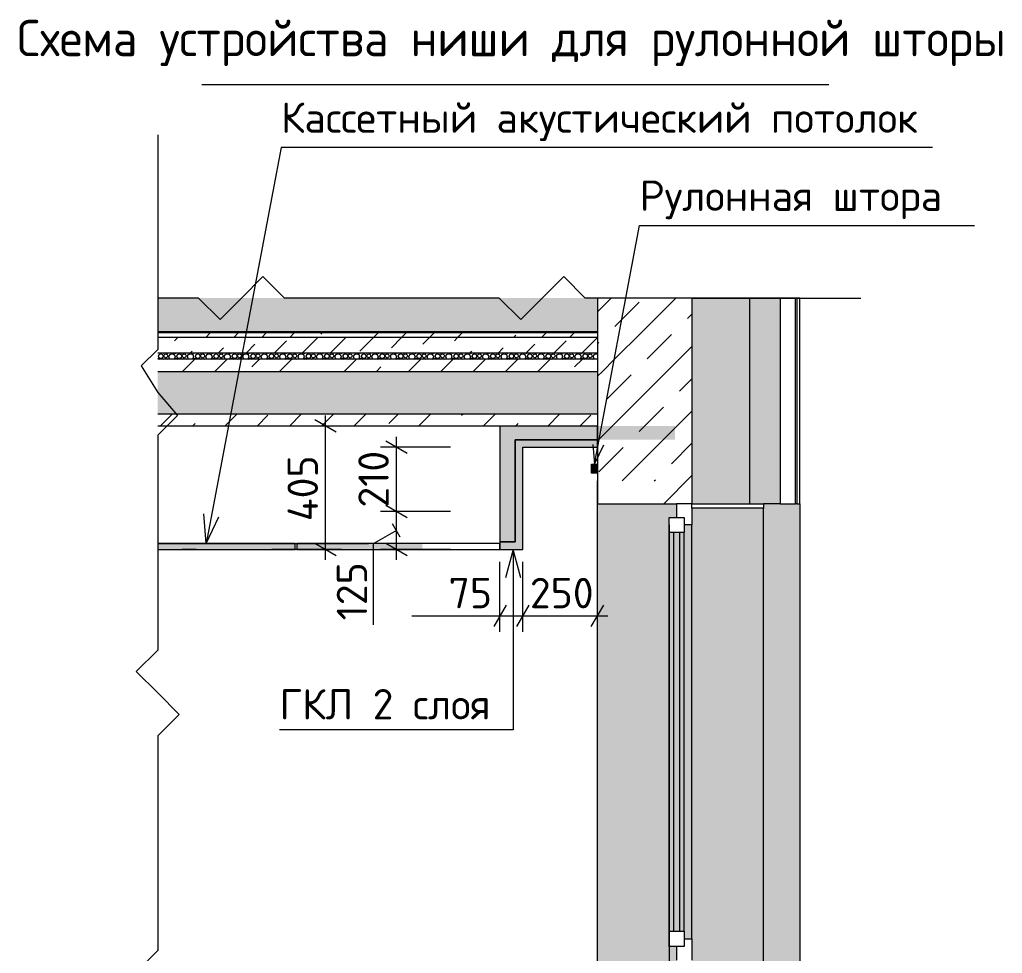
# Model space of a CAD drawing. Header units: millimetres. Extents: x -13069 to 207500, y -71366 to 56785.
# Drawn here: x 62436 to 65660, y 5095 to 8160 of the extents above; entities that cross this region are included whole.
import ezdxf

# ---------------------------------------------------------------- set-up
doc = ezdxf.new("R2010")
doc.units = ezdxf.units.MM
for name, color, linetype, true_color in [('PDF _Геометрия', 7, 'Continuous', 0x999999), ('PDF _зоны-номер помещения', 7, 'Continuous', 0xffffff), ('PDF _Сплошная заливка', 7, 'Continuous', 0xffffff)]:
    doc.layers.add(name, color=color, linetype=linetype, true_color=true_color)
doc.layers.add('PDF _Текст', color=7, linetype='Continuous')
doc.styles.add('PDF GOST Common', font='GOST_Common.ttf')
doc.styles.add('PDF ISOCPEUR', font='isocpeur.ttf')

msp = doc.modelspace()

# ---------------------------------------------------------------- hatches: boundary and pattern name
at = {"layer": 'PDF _Сплошная заливка', "transparency": 33554559}
for points in [[(64586.511, 6825.698), (64586.511, 6780.999), (64061.56, 6780.999), (64061.56, 6445.849), (64011.46, 6445.849), (64011.46, 6825.698)], [(64331.861, 4608.148), (64331.861, 6570.998), (64591.559, 6570.998), (64591.559, 6526.049), (64566.559, 6526.049), (64566.559, 5117.599), (64591.559, 5117.599), (64591.559, 4608.148)], [(64896.21, 4613.149), (64896.21, 4629.8), (64876.261, 4630.45), (64876.261, 6555.999), (64876.261, 6570.998), (64981.159, 6570.998), (64981.159, 4608.148), (64831.308, 4608.148), (64831.308, 4613.149)]]:
    msp.add_hatch(color=256, dxfattribs=at).paths.add_polyline_path(points)
at = {"layer": 'PDF _Сплошная заливка', "true_color": 0xcccccc, "transparency": 33554559}
msp.add_hatch(color=254, dxfattribs=at).paths.add_polyline_path([(64331.861, 6780.999), (64331.861, 6756.048), (64086.511, 6756.048), (64086.511, 6420.699), (64011.46, 6420.699), (64011.46, 6445.8), (64061.56, 6445.8), (64061.56, 6780.999)])

# ---------------------------------------------------------------- linework, layer by layer
at = {"layer": 'PDF _Геометрия', "lineweight": 20}
for points in [[(62888.66, 7782.098), (62888.66, 7077.349), (62834.711, 7023.4), (62888.66, 6936.398), (62953.611, 6860.4), (62888.66, 6795.449), (62888.66, 6090.649), (62818.158, 6020.199), (62888.66, 5949.7), (62959.11, 5879.25), (62888.66, 5808.749), (62888.66, 5104), (62818.158, 5033.498), (62888.66, 4963), (62959.11, 4892.55), (62888.66, 4822.048), (62888.66, 4117.3), (62818.158, 4046.798), (62888.66, 3976.348), (62959.11, 3905.85), (62888.66, 3835.348), (62888.66, 3130.599)], [(64996.158, 7245.849), (64291.361, 7245.849), (64220.911, 7316.348), (64150.409, 7245.849), (64079.911, 7175.399), (64009.409, 7245.849), (63304.66, 7245.849), (63234.159, 7316.348), (63163.709, 7245.849), (63093.259, 7175.399), (63022.76, 7245.849), (62888.66, 7245.849)], [(64331.861, 6989.199), (64347.861, 7005.248), (64388.111, 7045.449), (64478.009, 7135.348), (64588.51, 7245.849)], [(64331.861, 7201.098), (64376.66, 7245.849)], [(64389.258, 7152.499), (64468.711, 7231.948)], [(64641.51, 7245.849), (65196.06, 7245.849)], [(64928.809, 7245.748), (64928.861, 7245.849)], [(64627.658, 7179), (64641.51, 7192.898)], [(63046.36, 7116.348), (63061.359, 7131.35)], [(63138.208, 7116.348), (63153.211, 7131.35)], [(63230.06, 7116.348), (63245.011, 7131.35)], [(63321.909, 7116.348), (63336.859, 7131.35)], [(63425.11, 7127.798), (63428.659, 7131.35)], [(63552.21, 7071.298), (63597.361, 7116.348), (63612.308, 7131.35)], [(63655.509, 7082.748), (63689.109, 7116.348), (63704.111, 7131.35)], [(63758.811, 7094.25), (63780.96, 7116.348), (63795.96, 7131.35)], [(63862.158, 7105.7), (63872.76, 7116.348), (63887.76, 7131.35)], [(64148.261, 7116.348), (64163.208, 7131.35)], [(64240.061, 7116.348), (64255.06, 7131.35)], [(62943.909, 7105.7), (62954.608, 7116.348)], [(63180.06, 7066.448), (63207.91, 7094.25)], [(63271.961, 7066.448), (63311.209, 7105.7)], [(63363.709, 7066.448), (63413.66, 7116.348)], [(63455.561, 7066.448), (63505.509, 7116.348), (63506.308, 7117.199)], [(64056.409, 7116.348), (64064.31, 7124.249)], [(64098.31, 7066.448), (64126.16, 7094.25)], [(64190.11, 7066.448), (64229.41, 7105.7)], [(64281.958, 7066.448), (64331.861, 7116.348)], [(64331.861, 7095.15), (64336.258, 7099.548)], [(64495.209, 7046.548), (64574.658, 7126)], [(62901.459, 7065.45), (62897.458, 7063.25), (62893.408, 7065.45)], [(62910.81, 7065.45), (62908.06, 7064.398), (62905.359, 7065.45)], [(62922.91, 7065.45), (62919.26, 7064.449), (62915.659, 7065.45)], [(62928.91, 7045.449), (62925.51, 7053.048), (62928.51, 7060.25), (62935.709, 7063.25), (62942.908, 7060.25), (62945.911, 7053.048), (62942.508, 7045.449)], [(62933.411, 7065.45), (62930.509, 7063.848), (62927.61, 7065.45)], [(62950.26, 7065.45), (62944.858, 7063.299), (62939.46, 7065.45)], [(62962.009, 7065.45), (62958.008, 7063.25), (62954.01, 7065.45)], [(62971.36, 7065.45), (62968.659, 7064.398), (62965.86, 7065.45)], [(62983.411, 7065.45), (62979.859, 7064.449), (62976.261, 7065.45)], [(62989.46, 7045.449), (62986.06, 7053.048), (62989.06, 7060.25), (62996.259, 7063.25), (63003.461, 7060.25), (63006.461, 7053.048), (63003.058, 7045.449)], [(62993.909, 7065.45), (62991.059, 7063.848), (62988.159, 7065.45)], [(62996.46, 7066.448), (63001.31, 7071.298)], [(63010.761, 7065.45), (63005.359, 7063.299), (63000.009, 7065.45)], [(63022.559, 7065.45), (63018.558, 7063.25), (63014.508, 7065.45)], [(63031.909, 7065.45), (63029.16, 7064.398), (63026.459, 7065.45)], [(63044.01, 7065.45), (63040.36, 7064.449), (63036.811, 7065.45)], [(63050.009, 7045.449), (63046.61, 7053.048), (63049.61, 7060.25), (63056.809, 7063.25), (63064.011, 7060.25), (63067.011, 7053.048), (63063.608, 7045.449)], [(63054.511, 7065.45), (63051.609, 7063.848), (63048.709, 7065.45)], [(63071.311, 7065.45), (63065.961, 7063.299), (63060.559, 7065.45)], [(63083.109, 7065.45), (63079.111, 7063.25), (63075.11, 7065.45)], [(63092.459, 7065.45), (63089.71, 7064.398), (63086.96, 7065.45)], [(63088.309, 7066.448), (63104.608, 7082.748)], [(63104.511, 7065.45), (63100.959, 7064.449), (63097.361, 7065.45)], [(63110.559, 7045.449), (63107.16, 7053.048), (63110.16, 7060.25), (63117.359, 7063.25), (63124.561, 7060.25), (63127.561, 7053.048), (63124.158, 7045.449)], [(63115.009, 7065.45), (63112.158, 7063.848), (63109.259, 7065.45)], [(63131.861, 7065.45), (63126.511, 7063.299), (63121.109, 7065.45)], [(63143.659, 7065.45), (63139.661, 7063.25), (63135.608, 7065.45)], [(63153.009, 7065.45), (63150.26, 7064.398), (63147.559, 7065.45)], [(63165.11, 7065.45), (63161.46, 7064.449), (63157.859, 7065.45)], [(63171.109, 7045.449), (63167.71, 7053.048), (63170.71, 7060.25), (63177.909, 7063.25), (63185.111, 7060.25), (63188.111, 7053.048), (63184.711, 7045.449)], [(63175.611, 7065.45), (63172.708, 7063.848), (63169.809, 7065.45)], [(63192.411, 7065.45), (63187.061, 7063.299), (63181.659, 7065.45)], [(63204.209, 7065.45), (63200.211, 7063.25), (63196.21, 7065.45)], [(63213.559, 7065.45), (63210.81, 7064.398), (63208.06, 7065.45)], [(63225.611, 7065.45), (63222.058, 7064.449), (63218.46, 7065.45)], [(63231.659, 7045.449), (63228.26, 7053.048), (63231.259, 7060.25), (63238.459, 7063.25), (63245.661, 7060.25), (63248.661, 7053.048), (63245.261, 7045.449)], [(63236.109, 7065.45), (63233.258, 7063.848), (63230.359, 7065.45)], [(63252.961, 7065.45), (63247.611, 7063.299), (63242.209, 7065.45)], [(63264.759, 7065.45), (63260.761, 7063.25), (63256.708, 7065.45)], [(63274.109, 7065.45), (63271.36, 7064.398), (63268.659, 7065.45)], [(63286.209, 7065.45), (63282.608, 7064.449), (63278.958, 7065.45)], [(63292.209, 7045.449), (63288.81, 7053.048), (63291.809, 7060.25), (63299.008, 7063.25), (63306.211, 7060.25), (63309.211, 7053.048), (63305.811, 7045.449)], [(63296.711, 7065.45), (63293.808, 7063.848), (63290.909, 7065.45)], [(63313.559, 7065.45), (63308.161, 7063.299), (63302.759, 7065.45)], [(63325.309, 7065.45), (63321.311, 7063.25), (63317.31, 7065.45)], [(63334.659, 7065.45), (63331.958, 7064.398), (63329.16, 7065.45)], [(63346.711, 7065.45), (63343.158, 7064.449), (63339.56, 7065.45)], [(63352.759, 7045.449), (63349.359, 7053.048), (63352.359, 7060.25), (63359.558, 7063.25), (63366.761, 7060.25), (63369.76, 7053.048), (63366.361, 7045.449)], [(63357.26, 7065.45), (63354.358, 7063.848), (63351.459, 7065.45)], [(63374.109, 7065.45), (63368.711, 7063.299), (63363.309, 7065.45)], [(63385.858, 7065.45), (63381.861, 7063.25), (63377.86, 7065.45)], [(63395.209, 7065.45), (63392.459, 7064.398), (63389.759, 7065.45)], [(63407.309, 7065.45), (63403.708, 7064.449), (63400.058, 7065.45)], [(63413.309, 7045.449), (63409.909, 7053.048), (63412.909, 7060.25), (63420.108, 7063.25), (63427.31, 7060.25), (63430.31, 7053.048), (63426.911, 7045.449)], [(63417.81, 7065.45), (63414.908, 7063.848), (63412.009, 7065.45)], [(63434.61, 7065.45), (63429.261, 7063.299), (63423.859, 7065.45)], [(63446.408, 7065.45), (63442.411, 7063.25), (63438.41, 7065.45)], [(63455.759, 7065.45), (63453.009, 7064.398), (63450.26, 7065.45)], [(63467.81, 7065.45), (63464.258, 7064.449), (63460.66, 7065.45)], [(63473.859, 7045.449), (63470.459, 7053.048), (63473.459, 7060.25), (63480.658, 7063.25), (63487.86, 7060.25), (63490.86, 7053.048), (63487.461, 7045.449)], [(63478.36, 7065.45), (63475.458, 7063.848), (63472.559, 7065.45)], [(63495.209, 7065.45), (63489.81, 7063.299), (63484.409, 7065.45)], [(63506.958, 7065.45), (63502.961, 7063.25), (63498.96, 7065.45)], [(63516.309, 7065.45), (63513.559, 7064.398), (63510.858, 7065.45)], [(63528.409, 7065.45), (63524.808, 7064.449), (63521.158, 7065.45)], [(63534.409, 7045.449), (63531.009, 7053.048), (63534.009, 7060.25), (63541.208, 7063.25), (63548.41, 7060.25), (63551.41, 7053.048), (63548.011, 7045.449)], [(63538.91, 7065.45), (63536.011, 7063.848), (63533.109, 7065.45)], [(63555.71, 7065.45), (63550.309, 7063.299), (63544.959, 7065.45)], [(63567.508, 7065.45), (63563.51, 7063.25), (63559.51, 7065.45)], [(63576.859, 7065.45), (63574.109, 7064.398), (63571.36, 7065.45)], [(63588.91, 7065.45), (63585.361, 7064.449), (63581.76, 7065.45)], [(63594.959, 7045.449), (63591.559, 7053.048), (63594.559, 7060.25), (63601.758, 7063.25), (63608.96, 7060.25), (63611.96, 7053.048), (63608.56, 7045.449)], [(63599.46, 7065.45), (63596.561, 7063.848), (63593.659, 7065.45)], [(63616.309, 7065.45), (63610.91, 7063.299), (63605.509, 7065.45)], [(63628.058, 7065.45), (63624.008, 7063.25), (63620.06, 7065.45)], [(63637.409, 7065.45), (63634.659, 7064.398), (63631.958, 7065.45)], [(63649.509, 7065.45), (63645.911, 7064.449), (63642.31, 7065.45)], [(63655.509, 7045.449), (63652.109, 7053.048), (63655.109, 7060.25), (63662.308, 7063.25), (63669.51, 7060.25), (63672.51, 7053.048), (63669.11, 7045.449)], [(63660.01, 7065.45), (63657.111, 7063.848), (63654.209, 7065.45)], [(63676.81, 7065.45), (63671.408, 7063.299), (63666.059, 7065.45)], [(63688.608, 7065.45), (63684.61, 7063.25), (63680.561, 7065.45)], [(63698.011, 7065.45), (63695.209, 7064.398), (63692.508, 7065.45)], [(63710.059, 7065.45), (63706.461, 7064.449), (63702.86, 7065.45)], [(63716.059, 7045.449), (63712.659, 7053.048), (63715.659, 7060.25), (63722.861, 7063.25), (63730.06, 7060.25), (63733.06, 7053.048), (63729.66, 7045.449)], [(63720.56, 7065.45), (63717.661, 7063.848), (63714.759, 7065.45)], [(63737.409, 7065.45), (63732.01, 7063.299), (63726.609, 7065.45)], [(63749.158, 7065.45), (63745.16, 7063.25), (63741.159, 7065.45)], [(63758.509, 7065.45), (63755.811, 7064.398), (63753.058, 7065.45)], [(63770.609, 7065.45), (63767.011, 7064.449), (63763.41, 7065.45)], [(63776.609, 7045.449), (63773.209, 7053.048), (63776.209, 7060.25), (63783.411, 7063.25), (63790.61, 7060.25), (63793.61, 7053.048), (63790.21, 7045.449)], [(63781.11, 7065.45), (63778.211, 7063.848), (63775.309, 7065.45)], [(63797.91, 7065.45), (63792.508, 7063.299), (63787.158, 7065.45)], [(63809.711, 7065.45), (63805.71, 7063.25), (63801.66, 7065.45)], [(63819.059, 7065.45), (63816.309, 7064.398), (63813.608, 7065.45)], [(63831.159, 7065.45), (63827.509, 7064.449), (63823.96, 7065.45)], [(63837.158, 7045.449), (63833.759, 7053.048), (63836.759, 7060.25), (63843.961, 7063.25), (63851.16, 7060.25), (63854.16, 7053.048), (63850.76, 7045.449)], [(63841.66, 7065.45), (63838.761, 7063.848), (63835.858, 7065.45)], [(63858.509, 7065.45), (63853.11, 7063.299), (63847.708, 7065.45)], [(63870.261, 7065.45), (63866.26, 7063.25), (63862.259, 7065.45)], [(63879.608, 7065.45), (63876.911, 7064.398), (63874.158, 7065.45)], [(63891.709, 7065.45), (63888.111, 7064.449), (63884.51, 7065.45)], [(63897.708, 7045.449), (63894.361, 7053.048), (63897.309, 7060.25), (63904.511, 7063.25), (63911.71, 7060.25), (63914.71, 7053.048), (63911.31, 7045.449)], [(63902.21, 7065.45), (63899.311, 7063.848), (63896.46, 7065.45)], [(63919.01, 7065.45), (63913.66, 7063.299), (63908.258, 7065.45)], [(63914.71, 7066.448), (63919.51, 7071.298)], [(63930.811, 7065.45), (63926.81, 7063.25), (63922.76, 7065.45)], [(63940.158, 7065.45), (63937.409, 7064.398), (63934.711, 7065.45)], [(63952.259, 7065.45), (63948.609, 7064.449), (63945.06, 7065.45)], [(63958.258, 7045.449), (63954.859, 7053.048), (63957.859, 7060.25), (63965.061, 7063.25), (63972.26, 7060.25), (63975.26, 7053.048), (63971.86, 7045.449)], [(63962.76, 7065.45), (63959.861, 7063.848), (63956.958, 7065.45)], [(63979.608, 7065.45), (63974.21, 7063.299), (63968.808, 7065.45)], [(63991.361, 7065.45), (63987.36, 7063.25), (63983.359, 7065.45)], [(64000.708, 7065.45), (63998.011, 7064.398), (63995.261, 7065.45)], [(64012.809, 7065.45), (64009.211, 7064.449), (64005.609, 7065.45)], [(64006.461, 7066.448), (64022.809, 7082.748)], [(64018.808, 7045.449), (64015.461, 7053.048), (64018.408, 7060.25), (64025.611, 7063.25), (64032.81, 7060.25), (64035.81, 7053.048), (64032.41, 7045.449)], [(64023.31, 7065.45), (64020.41, 7063.848), (64017.56, 7065.45)], [(64040.158, 7065.45), (64034.76, 7063.299), (64029.358, 7065.45)], [(64051.96, 7065.45), (64047.91, 7063.25), (64043.86, 7065.45)], [(64061.31, 7065.45), (64058.509, 7064.398), (64055.811, 7065.45)], [(64073.358, 7065.45), (64069.76, 7064.449), (64066.159, 7065.45)], [(64079.358, 7045.449), (64075.959, 7053.048), (64078.958, 7060.25), (64086.161, 7063.25), (64093.36, 7060.25), (64096.36, 7053.048), (64092.96, 7045.449)], [(64083.86, 7065.45), (64080.96, 7063.848), (64078.058, 7065.45)], [(64100.708, 7065.45), (64095.31, 7063.299), (64089.908, 7065.45)], [(64112.461, 7065.45), (64108.46, 7063.25), (64104.459, 7065.45)], [(64121.808, 7065.45), (64119.11, 7064.398), (64116.361, 7065.45)], [(64133.908, 7065.45), (64130.31, 7064.449), (64126.709, 7065.45)], [(64139.908, 7045.449), (64136.56, 7053.048), (64139.508, 7060.25), (64146.759, 7063.25), (64153.91, 7060.25), (64156.909, 7053.048), (64153.51, 7045.449)], [(64144.409, 7065.45), (64141.51, 7063.848), (64138.66, 7065.45)], [(64161.258, 7065.45), (64155.86, 7063.299), (64150.458, 7065.45)], [(64173.011, 7065.45), (64169.01, 7063.25), (64165.009, 7065.45)], [(64182.358, 7065.45), (64179.608, 7064.398), (64176.911, 7065.45)], [(64194.458, 7065.45), (64190.86, 7064.449), (64187.259, 7065.45)], [(64200.458, 7045.449), (64197.058, 7053.048), (64200.058, 7060.25), (64207.26, 7063.25), (64214.508, 7060.25), (64217.459, 7053.048), (64214.06, 7045.449)], [(64204.959, 7065.45), (64202.06, 7063.848), (64199.158, 7065.45)], [(64221.808, 7065.45), (64216.41, 7063.299), (64211.011, 7065.45)], [(64233.56, 7065.45), (64229.56, 7063.25), (64225.559, 7065.45)], [(64242.908, 7065.45), (64240.21, 7064.398), (64237.409, 7065.45)], [(64255.008, 7065.45), (64251.41, 7064.449), (64247.809, 7065.45)], [(64261.011, 7045.449), (64257.66, 7053.048), (64260.608, 7060.25), (64267.859, 7063.25), (64275.009, 7060.25), (64278.009, 7053.048), (64274.61, 7045.449)], [(64265.509, 7065.45), (64262.61, 7063.848), (64259.76, 7065.45)], [(64282.358, 7065.45), (64276.96, 7063.299), (64271.561, 7065.45)], [(64294.11, 7065.45), (64290.11, 7063.25), (64286.109, 7065.45)], [(64303.461, 7065.45), (64300.708, 7064.398), (64298.011, 7065.45)], [(64315.558, 7065.45), (64311.96, 7064.449), (64308.359, 7065.45)], [(64321.561, 7045.449), (64318.158, 7053.048), (64321.158, 7060.25), (64328.36, 7063.25), (64331.861, 7062.6)], [(64326.059, 7065.45), (64323.209, 7063.848), (64320.261, 7065.45)], [(64331.861, 6777.3), (64380.258, 6825.698), (64420.459, 6865.899), (64641.51, 7086.95)], [(62889.31, 7048.299), (62895.011, 7045.449)], [(62908.46, 7045.449), (62914.859, 7048.748), (62921.259, 7045.449)], [(62944.159, 7045.449), (62949.86, 7048.299), (62955.561, 7045.449)], [(62969.01, 7045.449), (62975.409, 7048.748), (62981.861, 7045.449)], [(62970.56, 7005.248), (63010.761, 7045.449)], [(63004.709, 7045.449), (63010.41, 7048.299), (63016.111, 7045.449)], [(63029.56, 7045.449), (63035.959, 7048.748), (63042.359, 7045.449)], [(63065.311, 7045.449), (63070.96, 7048.299), (63076.66, 7045.449)], [(63076.511, 7005.248), (63116.761, 7045.449)], [(63090.11, 7045.449), (63096.561, 7048.748), (63102.961, 7045.449)], [(63125.809, 7045.449), (63131.51, 7048.299), (63137.21, 7045.449)], [(63150.659, 7045.449), (63157.059, 7048.748), (63163.459, 7045.449)], [(63186.411, 7045.449), (63192.06, 7048.299), (63197.76, 7045.449)], [(63197.309, 7020.049), (63222.66, 7045.449)], [(63211.209, 7045.449), (63217.661, 7048.748), (63224.06, 7045.449)], [(63246.909, 7045.449), (63252.61, 7048.299), (63258.31, 7045.449)], [(63271.759, 7045.449), (63278.159, 7048.748), (63284.558, 7045.449)], [(63288.41, 7005.248), (63328.611, 7045.449)], [(63307.511, 7045.449), (63313.159, 7048.299), (63318.86, 7045.449)], [(63332.309, 7045.449), (63338.761, 7048.748), (63345.108, 7045.449)], [(63368.009, 7045.449), (63373.758, 7048.299), (63379.41, 7045.449)], [(63392.859, 7045.449), (63399.259, 7048.748), (63405.71, 7045.449)], [(63428.611, 7045.449), (63434.259, 7048.299), (63439.96, 7045.449)], [(63453.409, 7045.449), (63459.861, 7048.748), (63466.208, 7045.449)], [(63489.109, 7045.449), (63494.858, 7048.299), (63500.51, 7045.449)], [(63500.26, 7005.248), (63540.509, 7045.449)], [(63513.959, 7045.449), (63520.359, 7048.748), (63526.81, 7045.449)], [(63549.71, 7045.449), (63555.359, 7048.299), (63561.06, 7045.449)], [(63574.561, 7045.449), (63580.96, 7048.748), (63587.308, 7045.449)], [(63610.208, 7045.449), (63615.961, 7048.299), (63621.61, 7045.449)], [(63635.059, 7045.449), (63641.458, 7048.748), (63647.91, 7045.449)], [(63670.81, 7045.449), (63676.459, 7048.299), (63682.209, 7045.449)], [(63695.661, 7045.449), (63702.06, 7048.748), (63708.411, 7045.449)], [(63712.21, 7005.248), (63752.408, 7045.449)], [(63731.36, 7045.449), (63737.061, 7048.299), (63742.71, 7045.449)], [(63756.159, 7045.449), (63762.558, 7048.748), (63769.01, 7045.449)], [(63791.91, 7045.449), (63797.559, 7048.299), (63803.26, 7045.449)], [(63816.761, 7045.449), (63823.108, 7048.748), (63829.511, 7045.449)], [(63818.158, 7005.248), (63858.411, 7045.449)], [(63852.46, 7045.449), (63858.161, 7048.299), (63863.81, 7045.449)], [(63877.259, 7045.449), (63883.71, 7048.748), (63890.11, 7045.449)], [(63913.01, 7045.449), (63918.659, 7048.299), (63924.359, 7045.449)], [(63924.109, 7005.248), (63964.31, 7045.449)], [(63937.86, 7045.449), (63944.208, 7048.748), (63950.611, 7045.449)], [(63973.56, 7045.449), (63979.261, 7048.299), (63984.909, 7045.449)], [(63998.358, 7045.449), (64004.81, 7048.748), (64011.209, 7045.449)], [(64030.06, 7005.248), (64070.261, 7045.449)], [(64034.11, 7045.449), (64039.759, 7048.299), (64045.459, 7045.449)], [(64058.908, 7045.449), (64065.311, 7048.748), (64071.711, 7045.449)], [(64094.66, 7045.449), (64100.309, 7048.299), (64106.009, 7045.449)], [(64119.458, 7045.449), (64125.91, 7048.748), (64132.309, 7045.449)], [(64135.959, 7005.248), (64176.209, 7045.449)], [(64155.21, 7045.449), (64160.91, 7048.299), (64166.559, 7045.449)], [(64180.008, 7045.449), (64186.411, 7048.748), (64192.859, 7045.449)], [(64215.76, 7045.449), (64221.408, 7048.299), (64227.109, 7045.449)], [(64240.558, 7045.449), (64247.01, 7048.748), (64253.409, 7045.449)], [(64256.809, 7020.049), (64282.16, 7045.449)], [(64276.31, 7045.449), (64282.01, 7048.299), (64287.659, 7045.449)], [(64301.108, 7045.449), (64307.511, 7048.748), (64313.959, 7045.449)], [(63606.259, 7005.248), (63621.109, 7020.049)], [(64362.76, 6914.098), (64442.209, 6993.6)], [(64601.108, 6940.6), (64641.51, 6980.999)], [(64412.36, 6645.898), (64641.51, 6875.048)], [(64468.711, 6808.148), (64548.16, 6887.649)], [(62897.01, 6825.698), (62937.21, 6865.899)], [(63108.86, 6825.698), (63149.109, 6865.899)], [(63214.859, 6825.698), (63250.26, 6861.15)], [(63320.758, 6825.698), (63361.011, 6865.899)], [(63426.709, 6825.698), (63466.959, 6865.899)], [(63532.66, 6825.698), (63572.91, 6865.899)], [(63647.559, 6834.649), (63678.809, 6865.899)], [(63744.559, 6825.698), (63784.809, 6865.899)], [(63885.959, 6861.15), (63890.76, 6865.899)], [(63956.461, 6825.698), (63996.711, 6865.899)], [(64168.36, 6825.698), (64208.609, 6865.899)], [(64274.311, 6825.698), (64309.76, 6861.15)], [(63002.909, 6825.698), (63011.859, 6834.649)], [(64062.409, 6825.698), (64071.36, 6834.649)], [(64336.258, 6675.75), (64415.711, 6755.2)], [(64574.658, 6702.2), (64641.51, 6769.1)], [(64518.311, 6645.898), (64521.659, 6649.249)], [(64549.311, 6570.998), (64641.51, 6663.149)]]:
    msp.add_lwpolyline(points, dxfattribs=at)
at = {"layer": 'PDF _Геометрия', "color": 7, "lineweight": 13}
for points in [[(65431.211, 7740.499), (63293.61, 7740.499), (63047.409, 6440.85), (63040.21, 6537.249)], [(64317.058, 6765.649), (64321.91, 6701.199), (64470.211, 7484.249), (65568.959, 7484.249)], [(64331.861, 7245.849), (64331.861, 7135.348), (64331.861, 7132.348), (64331.861, 7131.35), (64331.861, 7116.348), (64331.861, 7066.448)], [(64641.51, 7245.849), (64641.51, 7135.348), (64641.51, 6570.998), (64591.559, 6570.998)], [(64876.261, 4630.45), (64876.261, 6555.999), (64641.51, 6555.999), (64641.51, 6570.998), (64831.308, 6570.998), (64831.308, 7135.348), (64831.308, 7245.849)], [(64931.211, 7245.849), (64931.211, 6570.998), (64981.159, 6570.998), (64981.159, 7135.348), (64981.159, 7245.849)], [(64986.161, 7245.849), (64986.161, 7135.348), (64986.161, 6570.998), (64996.158, 6570.998), (64996.158, 7135.348), (64996.158, 7245.849)], [(64331.861, 7135.348), (62888.66, 7135.348)], [(64331.861, 7132.348), (62888.66, 7132.348)], [(64331.861, 7131.35), (62888.66, 7131.35)], [(64331.861, 7116.348), (62888.66, 7116.348)], [(62888.66, 7066.448), (64331.861, 7066.448), (64331.861, 7065.45), (64331.861, 7045.449), (64331.861, 6570.998), (64591.559, 6570.998), (64591.559, 6526.049), (64616.559, 6526.049), (64616.559, 6501.049), (64616.559, 6476.098)], [(64331.861, 7065.45), (62888.66, 7065.45)], [(64331.861, 7045.449), (62888.66, 7045.449)], [(62888.66, 7005.248), (64331.861, 7005.248)], [(62888.66, 6865.899), (64331.861, 6865.899)], [(63474.71, 6805.45), (63404.66, 6845.898)], [(63439.71, 6386.45), (63439.71, 6420.699), (63439.71, 6825.698), (63439.71, 6859.948)], [(64331.861, 6825.698), (62888.66, 6825.698)], [(63492.261, 6825.698), (63262.711, 6825.698)], [(64331.861, 6825.698), (64011.46, 6825.698), (64011.46, 6445.248)], [(64331.861, 6746.05), (64331.861, 6770.998), (64331.861, 6815.698)], [(63707.01, 6735.799), (63636.908, 6776.247)], [(63671.961, 6386.45), (63671.961, 6420.699), (63671.961, 6545.849), (63671.961, 6756.048), (63671.961, 6790.298)], [(64061.56, 6780.999), (64061.56, 6445.8), (64011.46, 6445.8), (64061.56, 6445.8), (64061.56, 6780.999), (64061.56, 6455.798)], [(64011.46, 6445.849), (64011.46, 6420.699), (64086.511, 6420.699), (64086.511, 6756.048), (64331.861, 6756.048), (64331.861, 6780.999), (64061.56, 6780.999)], [(63848.96, 6756.048), (63619.409, 6756.048)], [(64061.56, 6445.8), (64011.46, 6445.8), (64011.46, 6420.699), (64086.511, 6420.699), (64086.511, 6756.048)], [(64321.91, 6701.199), (64352.26, 6764.199)], [(64566.559, 6501.049), (64566.559, 4608.099), (64584.61, 4608.099), (64527.61, 4538.198), (64331.861, 4538.198), (64331.861, 6645.898)], [(63636.908, 6566.1), (63707.01, 6525.649)], [(64641.51, 6555.999), (64641.51, 6501.049)], [(64831.308, 6570.998), (64876.261, 6570.998), (64876.261, 6555.999)], [(64931.211, 6570.998), (64876.261, 6570.998)], [(64986.161, 6570.998), (64981.159, 6570.998)], [(64996.158, 6570.998), (64996.158, 4608.148), (64986.161, 4608.148), (64986.161, 3838.998), (64986.161, 3528.048)], [(63047.409, 6440.85), (63089.359, 6527.95)], [(63848.96, 6545.849), (63619.409, 6545.849)], [(64641.51, 3528.048), (64641.51, 3838.998), (64641.51, 4608.148), (64591.559, 4608.148), (64331.861, 4608.148), (64331.861, 6545.849)], [(64591.559, 5117.599), (64566.559, 5117.599), (64566.559, 5167.55), (64566.559, 5167.999), (64566.559, 5174.349), (64566.559, 5209.85), (64566.559, 5266.598), (64566.559, 5302.099), (64566.559, 5358.849), (64566.559, 5394.347), (64566.559, 5430.599), (64566.559, 6213), (64566.559, 6249.249), (64566.559, 6284.75), (64566.559, 6341.5), (64566.559, 6376.998), (64566.559, 6433.749), (64566.559, 6469.25), (64566.559, 6475.597), (64566.559, 6476.098), (64566.559, 6526.049), (64591.559, 6526.049)], [(63671.961, 6483.3), (63595.261, 6438.998), (63595.261, 6392.049), (63595.261, 6173.65)], [(63684.461, 6461.599), (63659.461, 6504.949)], [(64616.559, 5167.55), (64616.559, 5142.55), (64641.51, 5142.55), (64641.51, 6501.049), (64616.559, 6501.049)], [(64566.559, 5167.55), (64616.559, 5167.55), (64616.559, 5167.999), (64616.559, 5174.349), (64616.559, 5209.85), (64616.559, 5266.598), (64616.559, 5302.099), (64616.559, 5358.849), (64616.559, 5394.347), (64616.559, 5430.599), (64616.559, 6213), (64616.559, 6249.249), (64616.559, 6284.75), (64616.559, 6341.5), (64616.559, 6376.998), (64616.559, 6433.749), (64616.559, 6469.25), (64616.559, 6475.597), (64616.559, 6476.098), (64566.559, 6476.098)], [(64581.559, 6476.098), (64581.559, 5167.55)], [(64601.56, 5167.55), (64601.56, 6476.098)], [(62888.66, 6420.699), (63340.061, 6420.699), (63340.061, 6440.85), (62888.66, 6440.85), (63580.759, 6440.85)], [(63015.558, 6420.699), (62968.711, 6420.699)], [(63492.261, 6420.699), (63262.711, 6420.699)], [(64080.31, 6327.3), (64055.261, 6420.699), (64055.261, 5828.75), (63977.811, 5828.75), (63288.559, 5828.75)], [(63404.66, 6440.948), (63474.71, 6400.5)], [(63848.96, 6420.699), (63619.409, 6420.699)], [(63636.908, 6440.948), (63707.01, 6400.5)], [(64055.261, 6420.699), (64030.261, 6327.3)], [(64011.46, 6150.048), (64011.46, 6379.598)], [(64086.511, 6150.048), (64086.511, 6379.598)], [(64331.861, 6150.048), (64331.861, 6379.598)], [(64031.659, 6237.649), (63991.211, 6167.599)], [(64106.76, 6237.649), (64066.26, 6167.599)], [(64311.609, 6167.599), (64352.109, 6237.649)], [(63722.559, 6202.599), (63756.809, 6202.599), (63831.861, 6202.599), (64331.861, 6202.599), (64366.159, 6202.599)], [(64616.559, 5142.55), (64616.559, 5117.599), (64591.559, 5117.599), (64591.559, 5072.649)], [(64641.51, 5142.55), (64641.51, 5072.649)]]:
    msp.add_lwpolyline(points, dxfattribs=at)
at = {"layer": 'PDF _Геометрия', "lineweight": 20}
for points in [[(62906.958, 7055.099), (62904.66, 7049.499), (62899.06, 7047.149), (62893.408, 7049.499), (62891.111, 7055.099), (62893.408, 7060.748), (62899.06, 7063.049), (62904.66, 7060.748)], [(62921.408, 7056.6), (62919.559, 7052.05), (62915.061, 7050.198), (62910.511, 7052.05), (62908.658, 7056.6), (62910.511, 7061.099), (62915.061, 7062.948), (62919.559, 7061.099)], [(62967.56, 7055.099), (62965.21, 7049.499), (62959.61, 7047.149), (62954.01, 7049.499), (62951.66, 7055.099), (62954.01, 7060.748), (62959.61, 7063.049), (62965.21, 7060.748)], [(62981.958, 7056.6), (62980.109, 7052.05), (62975.611, 7050.198), (62971.109, 7052.05), (62969.208, 7056.6), (62971.109, 7061.099), (62975.611, 7062.948), (62980.109, 7061.099)], [(63028.058, 7055.099), (63025.76, 7049.499), (63020.16, 7047.149), (63014.508, 7049.499), (63012.21, 7055.099), (63014.508, 7060.748), (63020.16, 7063.049), (63025.76, 7060.748)], [(63042.508, 7056.6), (63040.659, 7052.05), (63036.161, 7050.198), (63031.61, 7052.05), (63029.761, 7056.6), (63031.61, 7061.099), (63036.161, 7062.948), (63040.659, 7061.099)], [(63088.66, 7055.099), (63086.31, 7049.499), (63080.71, 7047.149), (63075.11, 7049.499), (63072.76, 7055.099), (63075.11, 7060.748), (63080.71, 7063.049), (63086.31, 7060.748)], [(63103.11, 7056.6), (63101.209, 7052.05), (63096.711, 7050.198), (63092.209, 7052.05), (63090.311, 7056.6), (63092.209, 7061.099), (63096.711, 7062.948), (63101.209, 7061.099)], [(63149.21, 7055.099), (63146.86, 7049.499), (63141.26, 7047.149), (63135.608, 7049.499), (63133.31, 7055.099), (63135.608, 7060.748), (63141.26, 7063.049), (63146.86, 7060.748)], [(63163.608, 7056.6), (63161.759, 7052.05), (63157.26, 7050.198), (63152.71, 7052.05), (63150.861, 7056.6), (63152.71, 7061.099), (63157.26, 7062.948), (63161.759, 7061.099)], [(63209.76, 7055.099), (63207.41, 7049.499), (63201.81, 7047.149), (63196.21, 7049.499), (63193.86, 7055.099), (63196.21, 7060.748), (63201.81, 7063.049), (63207.41, 7060.748)], [(63224.21, 7056.6), (63222.309, 7052.05), (63217.758, 7050.198), (63213.309, 7052.05), (63211.411, 7056.6), (63213.309, 7061.099), (63217.758, 7062.948), (63222.309, 7061.099)], [(63270.31, 7055.099), (63267.96, 7049.499), (63262.36, 7047.149), (63256.708, 7049.499), (63254.41, 7055.099), (63256.708, 7060.748), (63262.36, 7063.049), (63267.96, 7060.748)], [(63284.711, 7056.6), (63282.859, 7052.05), (63278.36, 7050.198), (63273.81, 7052.05), (63271.961, 7056.6), (63273.81, 7061.099), (63278.36, 7062.948), (63282.859, 7061.099)], [(63330.86, 7055.099), (63328.51, 7049.499), (63322.91, 7047.149), (63317.31, 7049.499), (63314.96, 7055.099), (63317.31, 7060.748), (63322.91, 7063.049), (63328.51, 7060.748)], [(63345.31, 7056.6), (63343.408, 7052.05), (63338.858, 7050.198), (63334.409, 7052.05), (63332.511, 7056.6), (63334.409, 7061.099), (63338.858, 7062.948), (63343.408, 7061.099)], [(63391.41, 7055.099), (63389.06, 7049.499), (63383.46, 7047.149), (63377.86, 7049.499), (63375.51, 7055.099), (63377.86, 7060.748), (63383.46, 7063.049), (63389.06, 7060.748)], [(63405.811, 7056.6), (63403.958, 7052.05), (63399.46, 7050.198), (63394.91, 7052.05), (63393.061, 7056.6), (63394.91, 7061.099), (63399.46, 7062.948), (63403.958, 7061.099)], [(63451.96, 7055.099), (63449.61, 7049.499), (63444.01, 7047.149), (63438.41, 7049.499), (63436.06, 7055.099), (63438.41, 7060.748), (63444.01, 7063.049), (63449.61, 7060.748)], [(63466.41, 7056.6), (63464.508, 7052.05), (63459.958, 7050.198), (63455.46, 7052.05), (63453.611, 7056.6), (63455.46, 7061.099), (63459.958, 7062.948), (63464.508, 7061.099)], [(63512.509, 7055.099), (63510.16, 7049.499), (63504.56, 7047.149), (63498.96, 7049.499), (63496.61, 7055.099), (63498.96, 7060.748), (63504.56, 7063.049), (63510.16, 7060.748)], [(63526.911, 7056.6), (63525.058, 7052.05), (63520.56, 7050.198), (63516.01, 7052.05), (63514.16, 7056.6), (63516.01, 7061.099), (63520.56, 7062.948), (63525.058, 7061.099)], [(63573.059, 7055.099), (63570.71, 7049.499), (63565.11, 7047.149), (63559.51, 7049.499), (63557.16, 7055.099), (63559.51, 7060.748), (63565.11, 7063.049), (63570.71, 7060.748)], [(63587.509, 7056.6), (63585.608, 7052.05), (63581.11, 7050.198), (63576.609, 7052.05), (63574.71, 7056.6), (63576.609, 7061.099), (63581.11, 7062.948), (63585.608, 7061.099)], [(63633.609, 7055.099), (63631.308, 7049.499), (63625.659, 7047.149), (63620.06, 7049.499), (63617.71, 7055.099), (63620.06, 7060.748), (63625.659, 7063.049), (63631.308, 7060.748)], [(63648.011, 7056.6), (63646.158, 7052.05), (63641.66, 7050.198), (63637.158, 7052.05), (63635.26, 7056.6), (63637.158, 7061.099), (63641.66, 7062.948), (63646.158, 7061.099)], [(63694.159, 7055.099), (63691.809, 7049.499), (63686.209, 7047.149), (63680.609, 7049.499), (63678.26, 7055.099), (63680.609, 7060.748), (63686.209, 7063.049), (63691.809, 7060.748)], [(63708.609, 7056.6), (63706.708, 7052.05), (63702.21, 7050.198), (63697.66, 7052.05), (63695.81, 7056.6), (63697.66, 7061.099), (63702.21, 7062.948), (63706.708, 7061.099)], [(63754.709, 7055.099), (63752.408, 7049.499), (63746.759, 7047.149), (63741.159, 7049.499), (63738.81, 7055.099), (63741.159, 7060.748), (63746.759, 7063.049), (63752.408, 7060.748)], [(63769.11, 7056.6), (63767.261, 7052.05), (63762.76, 7050.198), (63758.258, 7052.05), (63756.36, 7056.6), (63758.258, 7061.099), (63762.76, 7062.948), (63767.261, 7061.099)], [(63815.259, 7055.099), (63812.909, 7049.499), (63807.309, 7047.149), (63801.709, 7049.499), (63799.359, 7055.099), (63801.709, 7060.748), (63807.309, 7063.049), (63812.909, 7060.748)], [(63829.709, 7056.6), (63827.811, 7052.05), (63823.31, 7050.198), (63818.759, 7052.05), (63816.91, 7056.6), (63818.759, 7061.099), (63823.31, 7062.948), (63827.811, 7061.099)], [(63875.809, 7055.099), (63873.511, 7049.499), (63867.859, 7047.149), (63862.259, 7049.499), (63859.909, 7055.099), (63862.259, 7060.748), (63867.859, 7063.049), (63873.511, 7060.748)], [(63890.259, 7056.6), (63888.361, 7052.05), (63883.86, 7050.198), (63879.358, 7052.05), (63877.46, 7056.6), (63879.358, 7061.099), (63883.86, 7062.948), (63888.361, 7061.099)], [(63936.359, 7055.099), (63934.009, 7049.499), (63928.409, 7047.149), (63922.809, 7049.499), (63920.459, 7055.099), (63922.809, 7060.748), (63928.409, 7063.049), (63934.009, 7060.748)], [(63950.809, 7056.6), (63948.911, 7052.05), (63944.409, 7050.198), (63939.859, 7052.05), (63938.01, 7056.6), (63939.859, 7061.099), (63944.409, 7062.948), (63948.911, 7061.099)], [(63996.909, 7055.099), (63994.611, 7049.499), (63988.959, 7047.149), (63983.359, 7049.499), (63981.058, 7055.099), (63983.359, 7060.748), (63988.959, 7063.049), (63994.611, 7060.748)], [(64011.359, 7056.6), (64009.461, 7052.05), (64004.959, 7050.198), (64000.458, 7052.05), (63998.609, 7056.6), (64000.458, 7061.099), (64004.959, 7062.948), (64009.461, 7061.099)], [(64057.459, 7055.099), (64055.109, 7049.499), (64049.509, 7047.149), (64043.909, 7049.499), (64041.559, 7055.099), (64043.909, 7060.748), (64049.509, 7063.049), (64055.109, 7060.748)], [(64071.86, 7056.6), (64070.011, 7052.05), (64065.509, 7050.198), (64060.959, 7052.05), (64059.11, 7056.6), (64060.959, 7061.099), (64065.509, 7062.948), (64070.011, 7061.099)], [(64118.009, 7055.099), (64115.711, 7049.499), (64110.059, 7047.149), (64104.459, 7049.499), (64102.161, 7055.099), (64104.459, 7060.748), (64110.059, 7063.049), (64115.711, 7060.748)], [(64132.459, 7056.6), (64130.609, 7052.05), (64126.059, 7050.198), (64121.561, 7052.05), (64119.66, 7056.6), (64121.561, 7061.099), (64126.059, 7062.948), (64130.609, 7061.099)], [(64178.559, 7055.099), (64176.209, 7049.499), (64170.609, 7047.149), (64165.009, 7049.499), (64162.659, 7055.099), (64165.009, 7060.748), (64170.609, 7063.049), (64176.209, 7060.748)], [(64192.96, 7056.6), (64191.111, 7052.05), (64186.609, 7050.198), (64182.059, 7052.05), (64180.21, 7056.6), (64182.059, 7061.099), (64186.609, 7062.948), (64191.111, 7061.099)], [(64239.109, 7055.099), (64236.811, 7049.499), (64231.159, 7047.149), (64225.559, 7049.499), (64223.261, 7055.099), (64225.559, 7060.748), (64231.159, 7063.049), (64236.811, 7060.748)], [(64253.559, 7056.6), (64251.709, 7052.05), (64247.159, 7050.198), (64242.661, 7052.05), (64240.76, 7056.6), (64242.661, 7061.099), (64247.159, 7062.948), (64251.709, 7061.099)], [(64299.658, 7055.099), (64297.309, 7049.499), (64291.709, 7047.149), (64286.109, 7049.499), (64283.759, 7055.099), (64286.109, 7060.748), (64291.709, 7063.049), (64297.309, 7060.748)], [(64314.109, 7056.6), (64312.21, 7052.05), (64307.709, 7050.198), (64303.159, 7052.05), (64301.31, 7056.6), (64303.159, 7061.099), (64307.709, 7062.948), (64312.21, 7061.099)]]:
    msp.add_lwpolyline(points, close=True, dxfattribs=at)
at = {"layer": 'PDF _Геометрия', "color": 7, "lineweight": 13}
for points in [[(64331.861, 6825.698), (64011.46, 6825.698), (64011.46, 6445.849), (64061.56, 6445.849), (64061.56, 6780.999), (64331.861, 6780.999)], [(64311.96, 6701.199), (64331.861, 6701.199), (64331.861, 6670.998), (64311.96, 6670.998)], [(64011.46, 6440.85), (63345.06, 6440.85), (63345.06, 6420.699), (64011.46, 6420.699)]]:
    msp.add_lwpolyline(points, close=True, dxfattribs=at)
at = {"layer": 'PDF _зоны-номер помещения', "color": 7, "lineweight": 13}
msp.add_lwpolyline([(63033.667, 7946.494), (65091.196, 7946.494)], dxfattribs=at)
at = {"layer": 'PDF _Сплошная заливка', "lineweight": 0, "transparency": 33554559}
for points in [[(64331.861, 7135.348), (62888.66, 7135.348), (64331.861, 7245.849), (62888.66, 7245.849)], [(62888.66, 7005.05), (62888.66, 7005.2), (64331.861, 7005.05), (64331.861, 7005.2)], [(64331.861, 7005.05), (64331.861, 6975.698), (62888.66, 7005.05), (62888.66, 6975.698)], [(62888.66, 6935.549), (62888.66, 6975.698), (64331.861, 6935.549), (64331.861, 6975.698)], [(62888.66, 6895.449), (62888.66, 6935.549), (64331.861, 6895.449), (64331.861, 6935.549)], [(62888.66, 6866.1), (62888.66, 6895.449), (64331.861, 6866.1), (64331.861, 6895.449)], [(64331.861, 6866.1), (64331.861, 6865.899), (62888.66, 6866.1), (62888.66, 6865.899)], [(64876.261, 4630.45), (64641.51, 4638.097), (64876.261, 6555.999), (64641.51, 6555.999)], [(64986.161, 4608.148), (64981.159, 4608.148), (64986.161, 6570.998), (64981.159, 6570.998)], [(64996.158, 4608.148), (64986.161, 4608.148), (64996.158, 6570.998), (64986.161, 6570.998)], [(64616.559, 6501.049), (64641.51, 6501.049), (64616.559, 5142.55), (64641.51, 5142.55)], [(64616.559, 5167.55), (64566.559, 5167.55), (64616.559, 6476.098), (64566.559, 6476.098)], [(63340.061, 6440.85), (63340.061, 6420.699), (62888.66, 6440.85), (62888.66, 6420.699)], [(63756.809, 6440.85), (63756.809, 6420.699), (63345.06, 6440.85), (63345.06, 6420.699)]]:
    msp.add_solid(points, dxfattribs=at)
at = {"layer": 'PDF _Сплошная заливка', "color": 253, "lineweight": 0, "true_color": 0xaaaaaa, "transparency": 33554559}
for points in [[(64641.51, 7245.849), (64831.308, 7245.849), (64641.51, 6570.998), (64831.308, 6570.998)], [(64931.211, 7245.849), (64931.211, 6570.998), (64831.308, 7245.849), (64831.308, 6570.998)]]:
    msp.add_solid(points, dxfattribs=at)
at = {"layer": 'PDF _Сплошная заливка', "color": 253, "lineweight": 0, "true_color": 0x999999, "transparency": 33554559}
for points in [[(64331.861, 7135.348), (64331.861, 7132.348), (62888.66, 7135.348), (62888.66, 7132.348)], [(62888.66, 7065.45), (62888.66, 7066.448), (64331.861, 7065.45), (64331.861, 7066.448)]]:
    msp.add_solid(points, dxfattribs=at)
at = {"layer": 'PDF _Сплошная заливка', "color": 9, "lineweight": 0, "true_color": 0xb8c4d1, "transparency": 33554559}
msp.add_solid([(64311.96, 6701.199), (64331.861, 6701.199), (64311.96, 6670.998), (64331.861, 6670.998)], dxfattribs=at)

# ---------------------------------------------------------------- texts
at = {"layer": 'PDF _Текст', "insert": (62427.241, 8082.995), "char_height": 119.29714, "width": 3246.32827, "attachment_point": 4, "style": 'PDF GOST Common'}
msp.add_mtext('Схема устройства ниши для рулонной шторы', dxfattribs=at)
at = {"layer": 'PDF _Текст', "attachment_point": 4, "style": 'PDF ISOCPEUR'}
for s, insert, char_height in [('Кассетный акустический потолок', (63293.48, 7824.537), 99.79822), ('Рулонная штора', (64470.187, 7568.15), 99.79822), ('75', (63843.203, 6277.606), 99.7982), ('250', (64110.005, 6277.606), 99.7982), ('ГКЛ 2 слоя', (63288.488, 5912.66), 99.7982)]:
    msp.add_mtext(s, dxfattribs=dict(at, insert=insert, char_height=char_height))
at = {"layer": 'PDF _Текст', "char_height": 99.7982, "attachment_point": 4, "rotation": 90, "style": 'PDF ISOCPEUR'}
for s, insert in [('405', (63364.709, 6513.403)), ('210', (63597.011, 6558.03)), ('125', (63526.103, 6187.968))]:
    msp.add_mtext(s, dxfattribs=dict(at, insert=insert))

doc.saveas('drawing.dxf')
